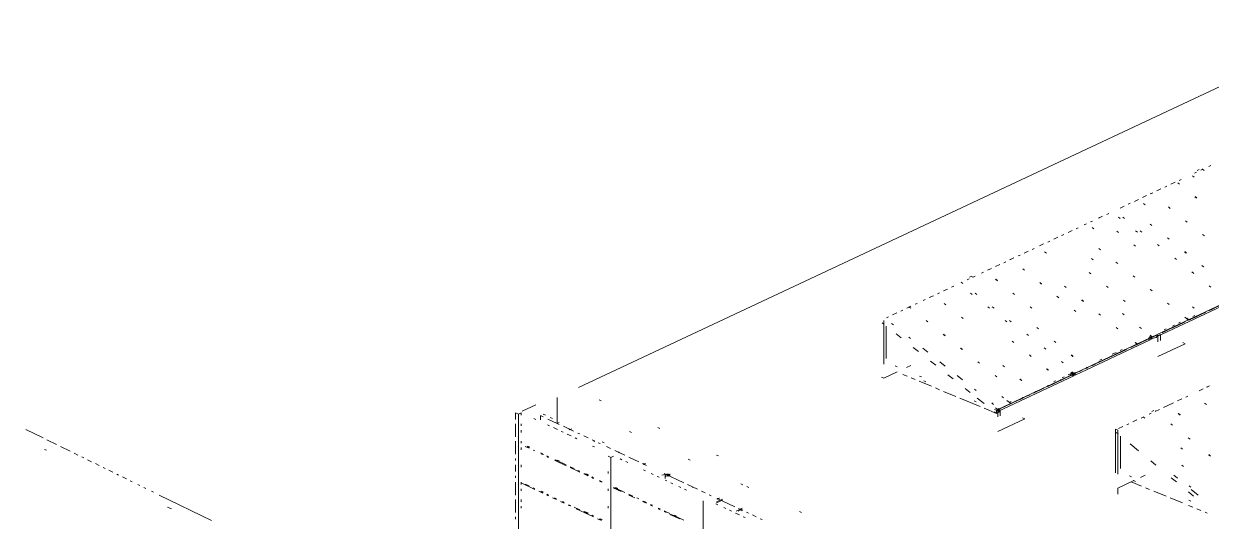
# Paper-space layout '03 3D Building and Roof' of a CAD drawing. Header units: millimetres. Extents: x 5 to 415, y 5 to 292.
# Drawn here: x 184.36 to 216.48, y 230.92 to 244.39 of the extents above; entities that cross this region are included whole.
import ezdxf

# ---------------------------------------------------------------- set-up
doc = ezdxf.new("R2010")
doc.units = ezdxf.units.MM
doc.layers.add('EXISTING', color=7, linetype='Continuous')
picture_1 = doc.add_image_def('image1.png', size_in_pixel=(1967, 1277))

# ---------------------------------------------------------------- blocks, each defined once
blk = doc.blocks.new('SHEET_03')
at = {"layer": 'EXISTING', "color": 250, "lineweight": 9}
for p, q in [((199.371, 234.541), (220.136, 244.289)), ((216.035, 240.344), (216.09, 240.37)), ((216.158, 240.441), (216.103, 240.415)), ((216.2, 240.421), (216.255, 240.447)), ((216.239, 240.44), (216.241, 240.448)), ((216.241, 240.448), (216.248, 240.451)), ((216.294, 240.414), (216.248, 240.451)), ((216.42, 240.525), (216.475, 240.55)), ((215.231, 239.966), (215.286, 239.992)), ((215.396, 240.044), (215.506, 240.096)), ((215.629, 240.042), (215.582, 240.079)), ((215.616, 240.147), (215.671, 240.173)), ((216.023, 240.234), (215.977, 240.271)), ((214.626, 239.682), (214.736, 239.734)), ((214.846, 239.786), (214.901, 239.811)), ((214.848, 239.787), (214.85, 239.795)), ((214.85, 239.795), (214.857, 239.798)), ((215.011, 239.863), (215.121, 239.915)), ((216.043, 239.706), (216.089, 239.668)), ((216.096, 239.672), (216.049, 239.709)), ((214.02, 239.398), (214.13, 239.45)), ((214.24, 239.501), (214.295, 239.527)), ((214.405, 239.579), (214.515, 239.63)), ((214.651, 239.524), (214.697, 239.487)), ((215.371, 239.39), (215.324, 239.427)), ((213.216, 239.021), (213.271, 239.046)), ((213.436, 239.124), (213.546, 239.176)), ((213.457, 239.134), (213.459, 239.142)), ((213.459, 239.142), (213.466, 239.145)), ((213.657, 239.227), (213.712, 239.253)), ((213.972, 239.153), (214.019, 239.116)), ((214.141, 239.114), (214.094, 239.151)), ((215.784, 239.053), (215.831, 239.016)), ((212.611, 238.736), (212.721, 238.788)), ((212.831, 238.84), (212.886, 238.865)), ((213.051, 238.943), (213.106, 238.969)), ((213.26, 238.871), (213.306, 238.834)), ((213.98, 238.737), (213.933, 238.774)), ((214.439, 238.782), (214.486, 238.745)), ((214.608, 238.744), (214.561, 238.781)), ((214.879, 238.923), (214.832, 238.96)), ((211.84, 238.375), (211.95, 238.426)), ((212.06, 238.478), (212.115, 238.504)), ((212.226, 238.555), (212.336, 238.607)), ((212.439, 238.656), (212.441, 238.664)), ((212.446, 238.659), (212.439, 238.656)), ((212.441, 238.664), (212.447, 238.667)), ((212.446, 238.659), (212.501, 238.685)), ((212.447, 238.667), (212.446, 238.659)), ((214.393, 238.4), (214.44, 238.363)), ((215.075, 238.373), (215.028, 238.41)), ((215.346, 238.552), (215.299, 238.589)), ((216.252, 238.682), (216.298, 238.645)), ((211.257, 238.101), (211.312, 238.126)), ((211.422, 238.178), (211.532, 238.23)), ((211.642, 238.281), (211.697, 238.307)), ((212.024, 238.18), (211.977, 238.217)), ((213.488, 238.27), (213.441, 238.307)), ((215.76, 238.215), (215.806, 238.178)), ((215.813, 238.182), (215.766, 238.219)), ((210.431, 237.713), (210.541, 237.765)), ((210.651, 237.816), (210.761, 237.868)), ((210.871, 237.92), (210.926, 237.945)), ((211.036, 237.997), (211.147, 238.049)), ((211.048, 238.003), (211.05, 238.011)), ((211.055, 238.006), (211.048, 238.003)), ((211.05, 238.011), (211.056, 238.014)), ((211.056, 238.014), (211.055, 238.006)), ((211.43, 237.717), (211.384, 237.754)), ((213.288, 237.999), (213.242, 238.037)), ((213.955, 237.899), (213.908, 237.936)), ((215.542, 238.002), (215.496, 238.039)), ((216.227, 237.845), (216.274, 237.808)), ((216.28, 237.811), (216.234, 237.848)), ((209.881, 237.455), (209.936, 237.48)), ((210.004, 237.552), (209.949, 237.526)), ((210.03, 237.525), (210.032, 237.533)), ((210.037, 237.528), (210.03, 237.525)), ((210.032, 237.533), (210.038, 237.536)), ((210.038, 237.536), (210.037, 237.528)), ((210.046, 237.532), (210.101, 237.558)), ((210.266, 237.635), (210.321, 237.661)), ((210.651, 237.47), (210.698, 237.432)), ((210.705, 237.436), (210.658, 237.473)), ((213.229, 237.618), (213.183, 237.655)), ((214.369, 237.562), (214.415, 237.525)), ((214.422, 237.529), (214.375, 237.566)), ((216.01, 237.631), (215.963, 237.668)), ((209.077, 237.077), (209.132, 237.103)), ((209.242, 237.155), (209.352, 237.206)), ((209.462, 237.258), (209.517, 237.284)), ((209.767, 237.356), (209.721, 237.393)), ((209.973, 237.099), (210.02, 237.061)), ((210.141, 237.06), (210.095, 237.097)), ((211.119, 237.099), (211.165, 237.062)), ((211.844, 237.38), (211.891, 237.343)), ((211.897, 237.346), (211.851, 237.384)), ((212.564, 237.246), (212.517, 237.283)), ((213.697, 237.247), (213.65, 237.284)), ((214.836, 237.192), (214.883, 237.155)), ((214.889, 237.158), (214.843, 237.195)), ((216.477, 237.261), (216.43, 237.298)), ((208.471, 236.793), (208.526, 236.819)), ((208.691, 236.896), (208.747, 236.922)), ((208.857, 236.974), (208.967, 237.025)), ((209.26, 236.816), (209.307, 236.779)), ((212.311, 237.01), (212.358, 236.973)), ((212.978, 236.909), (213.025, 236.872)), ((213.031, 236.876), (212.984, 236.913)), ((214.11, 236.91), (214.157, 236.873)), ((214.869, 235.902), (216.905, 236.858)), ((214.869, 235.85), (216.905, 236.806)), ((215.303, 236.821), (215.35, 236.784)), ((207.701, 236.431), (207.756, 236.457)), ((207.866, 236.509), (207.976, 236.56)), ((208.086, 236.612), (208.141, 236.638)), ((208.251, 236.69), (208.361, 236.741)), ((208.308, 236.723), (208.306, 236.716)), ((208.355, 236.686), (208.308, 236.723)), ((210.44, 236.728), (210.487, 236.691)), ((210.609, 236.689), (210.562, 236.726)), ((211.586, 236.728), (211.633, 236.691)), ((212.779, 236.639), (212.825, 236.602)), ((213.445, 236.539), (213.492, 236.502)), ((214.127, 236.511), (214.08, 236.548)), ((215.77, 236.45), (215.864, 236.376)), ((215.894, 236.377), (216.334, 236.583)), ((216.023, 236.687), (215.976, 236.724)), ((216.038, 236.49), (215.983, 236.464)), ((216.038, 236.438), (216.148, 236.49)), ((216.258, 236.541), (216.313, 236.567)), ((216.424, 236.619), (216.534, 236.67)), ((216.444, 236.635), (216.72, 236.764)), ((207.63, 236.258), (207.583, 236.295)), ((207.625, 236.358), (207.625, 235.171)), ((207.692, 235.328), (207.692, 236.202)), ((207.885, 236.236), (207.838, 236.273)), ((208.822, 236.316), (208.775, 236.353)), ((209.728, 236.446), (209.774, 236.409)), ((210.907, 236.357), (210.954, 236.32)), ((211.076, 236.318), (211.029, 236.355)), ((211.814, 236.127), (211.767, 236.164)), ((213.912, 236.168), (213.959, 236.131)), ((214.594, 236.141), (214.547, 236.178)), ((215.268, 236.128), (215.213, 236.102)), ((215.233, 236.067), (215.509, 236.196)), ((215.433, 236.154), (215.763, 236.309)), ((215.488, 236.231), (215.433, 236.206)), ((215.525, 236.217), (215.523, 236.21)), ((215.523, 236.21), (215.53, 236.213)), ((215.531, 236.22), (215.525, 236.217)), ((215.53, 236.213), (215.531, 236.22)), ((215.653, 236.309), (215.598, 236.283)), ((215.619, 236.247), (215.784, 236.325)), ((215.869, 236.372), (215.822, 236.409)), ((215.871, 236.379), (215.824, 236.416)), ((215.864, 236.376), (215.862, 236.369)), ((215.862, 236.369), (215.869, 236.372)), ((215.871, 236.379), (215.864, 236.376)), ((215.869, 236.372), (215.871, 236.379)), ((215.873, 236.36), (215.928, 236.386)), ((208.097, 235.888), (207.957, 235.999)), ((208.352, 235.866), (208.305, 235.903)), ((209.236, 235.979), (209.282, 235.942)), ((209.289, 235.945), (209.242, 235.982)), ((211.543, 235.947), (211.496, 235.985)), ((212.799, 234.93), (214.836, 235.886)), ((212.799, 234.878), (214.836, 235.834)), ((214.32, 235.637), (214.76, 235.844)), ((214.684, 235.802), (214.739, 235.828)), ((214.799, 235.883), (214.789, 235.837)), ((214.789, 235.837), (214.83, 235.857)), ((214.841, 235.902), (214.799, 235.883)), ((214.827, 235.921), (214.827, 235.869)), ((214.869, 235.902), (214.827, 235.921)), ((214.827, 235.869), (214.937, 235.921)), ((214.827, 235.869), (214.869, 235.85)), ((214.874, 235.918), (214.828, 235.955)), ((214.83, 235.857), (214.841, 235.902)), ((214.874, 235.918), (214.833, 235.899)), ((214.836, 235.886), (214.836, 235.834)), ((214.848, 235.886), (215.013, 235.963)), ((214.864, 235.873), (214.874, 235.918)), ((214.869, 235.85), (214.869, 235.902)), ((215.018, 235.956), (215.001, 235.883)), ((215.043, 235.946), (215.109, 235.977)), ((215.043, 235.946), (215.043, 235.779)), ((215.109, 235.81), (215.109, 235.977)), ((215.158, 236.024), (215.323, 236.102)), ((208.564, 235.517), (208.424, 235.628)), ((208.819, 235.495), (208.679, 235.606)), ((209.703, 235.608), (209.75, 235.571)), ((209.756, 235.574), (209.71, 235.611)), ((211.148, 235.756), (211.102, 235.793)), ((212.01, 235.577), (211.964, 235.614)), ((212.281, 235.756), (212.234, 235.793)), ((213.473, 235.234), (214.189, 235.57)), ((213.659, 235.327), (214.209, 235.586)), ((213.913, 235.492), (213.803, 235.441)), ((214.079, 235.57), (214.024, 235.544)), ((214.134, 235.564), (214.132, 235.557)), ((214.132, 235.557), (214.139, 235.56)), ((214.14, 235.567), (214.134, 235.564)), ((214.139, 235.56), (214.14, 235.567)), ((214.299, 235.621), (214.354, 235.647)), ((214.426, 235.76), (214.473, 235.723)), ((214.478, 235.719), (214.431, 235.756)), ((214.48, 235.726), (214.433, 235.763)), ((214.464, 235.699), (214.574, 235.75)), ((214.473, 235.723), (214.471, 235.716)), ((214.471, 235.716), (214.478, 235.719)), ((214.48, 235.726), (214.473, 235.723)), ((214.478, 235.719), (214.48, 235.726)), ((215.043, 235.383), (215.776, 235.727)), ((215.776, 235.727), (215.715, 235.756)), ((209.032, 235.146), (208.891, 235.257)), ((209.286, 235.124), (209.146, 235.235)), ((210.17, 235.237), (210.217, 235.2)), ((211.616, 235.385), (211.569, 235.422)), ((212.477, 235.206), (212.431, 235.243)), ((212.695, 235.419), (212.742, 235.382)), ((212.748, 235.385), (212.702, 235.423)), ((213.253, 235.13), (213.363, 235.182)), ((213.274, 235.146), (213.549, 235.276)), ((213.455, 235.245), (213.453, 235.238)), ((213.453, 235.238), (213.46, 235.241)), ((213.461, 235.248), (213.455, 235.245)), ((213.46, 235.241), (213.461, 235.248)), ((213.528, 235.311), (213.473, 235.286)), ((207.625, 234.796), (207.992, 234.968)), ((207.987, 235.102), (207.932, 235.125)), ((208.254, 234.849), (208.144, 234.895)), ((208.236, 235.083), (208.358, 235.14)), ((208.648, 234.828), (208.593, 234.851)), ((209.499, 234.775), (209.359, 234.887)), ((209.754, 234.753), (209.613, 234.865)), ((210.637, 234.867), (210.684, 234.83)), ((210.73, 233.958), (212.766, 234.915)), ((210.73, 233.906), (212.766, 234.862)), ((210.89, 235.103), (210.843, 235.14)), ((212.029, 235.048), (212.076, 235.011)), ((212.083, 235.014), (212.036, 235.051)), ((212.064, 234.572), (212.724, 234.882)), ((212.25, 234.666), (212.745, 234.898)), ((212.724, 234.934), (212.614, 234.882)), ((212.719, 234.866), (212.672, 234.903)), ((212.683, 234.948), (212.73, 234.911)), ((212.716, 234.964), (212.763, 234.927)), ((212.73, 234.911), (212.719, 234.866)), ((212.719, 234.866), (212.761, 234.885)), ((212.724, 234.934), (212.766, 234.915)), ((212.724, 234.882), (212.724, 234.934)), ((212.766, 234.862), (212.724, 234.882)), ((212.771, 234.931), (212.73, 234.911)), ((212.763, 234.927), (212.752, 234.881)), ((212.752, 234.881), (212.794, 234.901)), ((212.758, 234.898), (212.799, 234.878)), ((212.761, 234.885), (212.771, 234.931)), ((212.805, 234.946), (212.763, 234.927)), ((212.766, 234.915), (212.766, 234.862)), ((212.778, 234.914), (212.999, 235.017)), ((212.794, 234.901), (212.805, 234.946)), ((212.799, 234.878), (212.799, 234.93)), ((212.923, 234.975), (212.978, 235.001)), ((213.088, 235.053), (213.143, 235.079)), ((213.109, 235.069), (213.164, 235.095)), ((213.115, 235.086), (213.114, 235.078)), ((213.114, 235.078), (213.12, 235.082)), ((213.122, 235.089), (213.115, 235.086)), ((213.12, 235.082), (213.122, 235.089)), ((207.564, 234.825), (207.625, 234.796)), ((208.474, 234.758), (208.364, 234.804)), ((208.915, 234.575), (208.584, 234.712)), ((208.761, 234.698), (208.706, 234.721)), ((209.135, 234.483), (209.025, 234.529)), ((211.304, 234.766), (211.351, 234.729)), ((211.357, 234.732), (211.311, 234.77)), ((211.699, 234.407), (212.14, 234.614)), ((212.064, 234.592), (212.062, 234.585)), ((212.062, 234.585), (212.069, 234.588)), ((212.07, 234.595), (212.064, 234.592)), ((212.069, 234.588), (212.07, 234.595)), ((212.284, 234.727), (212.229, 234.702)), ((212.41, 234.755), (212.403, 234.751)), ((212.408, 234.747), (212.41, 234.755)), ((212.504, 234.831), (212.449, 234.805)), ((216.364, 234.552), (216.366, 234.559)), ((216.371, 234.555), (216.364, 234.552)), ((216.366, 234.559), (216.373, 234.562)), ((216.373, 234.562), (216.371, 234.555)), ((216.38, 234.558), (216.435, 234.584)), ((198.79, 234.268), (198.79, 233.643)), ((199.978, 234.18), (199.925, 234.205)), ((209.575, 234.3), (209.245, 234.438)), ((210.236, 234.026), (209.686, 234.255)), ((209.966, 234.405), (209.826, 234.516)), ((210.127, 234.457), (210.081, 234.494)), ((210.34, 234.108), (210.153, 234.256)), ((210.764, 233.968), (211.589, 234.356)), ((210.865, 234.265), (210.819, 234.303)), ((211.293, 234.21), (211.403, 234.262)), ((211.385, 234.273), (211.383, 234.266)), ((211.383, 234.266), (211.39, 234.269)), ((211.392, 234.277), (211.385, 234.273)), ((211.39, 234.269), (211.392, 234.277)), ((211.513, 234.314), (211.568, 234.339)), ((211.679, 234.391), (211.954, 234.52)), ((211.724, 234.433), (211.723, 234.425)), ((211.723, 234.425), (211.729, 234.429)), ((211.731, 234.436), (211.724, 234.433)), ((211.729, 234.429), (211.731, 234.436)), ((215.576, 234.181), (215.686, 234.233)), ((215.796, 234.284), (215.851, 234.31)), ((216.16, 234.455), (216.27, 234.507)), ((197.843, 233.903), (198.213, 234.077)), ((210.068, 234.179), (210.123, 234.156)), ((210.677, 233.843), (210.346, 233.98)), ((210.595, 234.086), (210.548, 234.123)), ((210.619, 233.95), (210.674, 233.927)), ((210.667, 233.849), (210.62, 233.886)), ((210.646, 233.992), (210.693, 233.955)), ((210.684, 233.921), (210.667, 233.849)), ((210.667, 233.849), (210.734, 233.88)), ((210.741, 233.959), (210.674, 233.927)), ((210.674, 233.927), (210.677, 233.843)), ((210.75, 233.953), (210.684, 233.921)), ((210.735, 233.975), (210.693, 233.955)), ((210.709, 233.911), (210.775, 233.942)), ((210.709, 233.911), (210.709, 233.744)), ((210.73, 233.906), (210.73, 233.958)), ((210.734, 233.88), (210.75, 233.953)), ((210.743, 233.874), (210.741, 233.959)), ((210.743, 233.952), (211.183, 234.159)), ((210.775, 233.776), (210.775, 233.942)), ((211.052, 234.117), (210.959, 234.191)), ((211.073, 234.159), (211.018, 234.133)), ((211.046, 234.114), (211.044, 234.107)), ((211.044, 234.107), (211.051, 234.11)), ((211.052, 234.117), (211.046, 234.114)), ((211.051, 234.11), (211.052, 234.117)), ((214.929, 233.916), (214.874, 233.89)), ((214.971, 233.897), (215.081, 233.948)), ((214.973, 233.899), (214.975, 233.906)), ((214.975, 233.906), (214.982, 233.909)), ((215.191, 234), (215.466, 234.129)), ((216.306, 234.117), (216.352, 234.078)), ((197.665, 233.855), (197.74, 233.819)), ((197.665, 233.679), (197.665, 233.855)), ((197.665, 233.21), (197.665, 233.561)), ((197.74, 233.819), (197.815, 233.855)), ((197.74, 233.819), (197.74, 217.168)), ((197.815, 233.796), (197.815, 233.855)), ((197.815, 233.503), (197.815, 233.561)), ((198.214, 233.679), (198.161, 233.704)), ((198.34, 233.782), (198.34, 233.664)), ((198.415, 233.747), (198.353, 233.776)), ((198.415, 233.819), (198.478, 233.79)), ((198.79, 233.57), (198.54, 233.688)), ((198.603, 233.731), (198.665, 233.702)), ((198.79, 233.57), (198.79, 233.643)), ((198.79, 233.57), (198.843, 233.595)), ((198.846, 233.544), (198.79, 233.57)), ((210.677, 233.843), (210.743, 233.874)), ((210.709, 233.348), (211.442, 233.692)), ((211.442, 233.692), (211.381, 233.721)), ((214.2, 233.535), (214.255, 233.561)), ((214.365, 233.612), (214.475, 233.664)), ((214.585, 233.716), (214.641, 233.742)), ((214.689, 233.711), (214.642, 233.75)), ((214.806, 233.819), (214.861, 233.845)), ((215.393, 233.562), (215.44, 233.524)), ((215.593, 233.836), (215.64, 233.798)), ((215.646, 233.801), (215.6, 233.839)), ((184.411, 233.408), (184.883, 233.176)), ((197.815, 233.327), (197.815, 233.386)), ((198.584, 233.505), (198.531, 233.53)), ((198.796, 233.406), (198.69, 233.456)), ((198.955, 233.331), (198.902, 233.356)), ((199.235, 233.362), (198.957, 233.492)), ((199.167, 233.232), (199.061, 233.282)), ((199.117, 233.421), (199.117, 233.405)), ((199.13, 233.415), (199.117, 233.421)), ((199.117, 233.405), (199.13, 233.398)), ((199.13, 233.398), (199.183, 233.423)), ((199.13, 233.398), (199.13, 233.415)), ((199.401, 233.284), (199.346, 233.31)), ((200.747, 233.349), (200.8, 233.324)), ((201.565, 233.435), (201.512, 233.46)), ((213.893, 233.415), (213.959, 233.384)), ((213.893, 232.229), (213.893, 233.415)), ((213.963, 233.284), (213.917, 233.322)), ((213.959, 233.384), (213.959, 232.198)), ((213.98, 233.432), (214.09, 233.483)), ((184.987, 233.125), (185.249, 232.996)), ((185.354, 232.945), (185.616, 232.816)), ((197.665, 232.741), (197.665, 233.092)), ((197.815, 233.034), (197.815, 233.092)), ((197.815, 232.858), (197.815, 232.917)), ((197.924, 232.949), (198.03, 232.899)), ((197.977, 232.945), (198.03, 232.92)), ((198.046, 232.928), (197.994, 232.953)), ((199.325, 233.157), (199.273, 233.182)), ((199.624, 233.179), (199.513, 233.231)), ((199.79, 233.101), (199.735, 233.127)), ((199.802, 232.934), (199.749, 232.958)), ((199.784, 233.108), (199.784, 233.092)), ((199.797, 233.102), (199.784, 233.108)), ((199.784, 233.092), (199.797, 233.085)), ((199.797, 233.085), (199.797, 233.102)), ((199.957, 233.023), (199.902, 233.049)), ((200.06, 233.047), (200.007, 233.072)), ((200.235, 232.892), (200.124, 232.944)), ((214.026, 232.354), (214.026, 233.228)), ((214.521, 232.826), (214.288, 233.017)), ((215.911, 233.145), (215.864, 233.183)), ((184.924, 232.868), (184.977, 232.843)), ((185.721, 232.765), (185.825, 232.713)), ((185.93, 232.662), (185.982, 232.636)), ((197.665, 232.565), (197.665, 232.623)), ((198.136, 232.849), (198.189, 232.825)), ((198.347, 232.771), (198.4, 232.746)), ((198.347, 232.75), (198.4, 232.725)), ((198.364, 232.758), (198.417, 232.733)), ((198.506, 232.696), (198.559, 232.671)), ((198.506, 232.675), (198.559, 232.651)), ((200.165, 232.681), (200.24, 232.646)), ((200.24, 232.646), (200.315, 232.681)), ((200.24, 232.646), (200.24, 215.994)), ((200.624, 232.71), (200.346, 232.84)), ((200.451, 232.795), (200.451, 232.779)), ((200.464, 232.789), (200.451, 232.795)), ((200.451, 232.779), (200.464, 232.772)), ((200.464, 232.772), (200.464, 232.789)), ((200.543, 232.586), (200.49, 232.61)), ((200.995, 232.535), (200.73, 232.66)), ((202.334, 232.604), (202.387, 232.579)), ((203.152, 232.69), (203.099, 232.715)), ((215.711, 232.871), (215.664, 232.909)), ((216.415, 232.722), (216.462, 232.684)), ((216.468, 232.687), (216.422, 232.725)), ((186.087, 232.585), (186.192, 232.533)), ((186.297, 232.482), (186.401, 232.43)), ((186.506, 232.379), (186.559, 232.353)), ((186.663, 232.302), (186.768, 232.25)), ((197.665, 232.272), (197.665, 232.447)), ((197.815, 232.389), (197.815, 232.447)), ((198.718, 232.576), (199.036, 232.427)), ((198.735, 232.584), (198.788, 232.559)), ((198.771, 232.572), (199.036, 232.448)), ((198.841, 232.555), (198.788, 232.58)), ((199.142, 232.398), (199.248, 232.348)), ((199.142, 232.377), (199.406, 232.253)), ((199.353, 232.299), (199.406, 232.274)), ((200.702, 232.511), (200.649, 232.536)), ((201.207, 232.436), (201.101, 232.486)), ((201.117, 232.466), (201.17, 232.49)), ((201.117, 232.482), (201.117, 232.466)), ((201.131, 232.476), (201.117, 232.482)), ((201.117, 232.466), (201.131, 232.459)), ((201.179, 232.287), (201.126, 232.312)), ((201.131, 232.459), (201.183, 232.484)), ((201.131, 232.459), (201.131, 232.476)), ((214.985, 232.444), (214.846, 232.558)), ((215.69, 232.441), (215.736, 232.403)), ((186.873, 232.199), (186.925, 232.173)), ((187.03, 232.122), (187.135, 232.07)), ((187.239, 232.019), (187.292, 231.993)), ((197.665, 232.096), (197.665, 232.154)), ((197.665, 231.627), (197.665, 231.978)), ((197.815, 231.92), (197.815, 231.978)), ((197.818, 231.958), (198.189, 231.784)), ((199.512, 232.203), (199.618, 232.153)), ((199.529, 232.211), (199.635, 232.161)), ((199.565, 232.199), (199.618, 232.174)), ((199.635, 232.182), (199.582, 232.207)), ((199.724, 232.125), (199.777, 232.1)), ((199.724, 232.104), (199.777, 232.079)), ((199.936, 232.025), (199.989, 232)), ((199.936, 232.004), (199.989, 231.979)), ((199.952, 232.012), (200.005, 231.987)), ((200.165, 232.212), (200.165, 232.27)), ((201.39, 232.188), (201.337, 232.213)), ((201.549, 232.113), (201.496, 232.138)), ((201.789, 232.205), (201.617, 232.167)), ((202.214, 231.963), (201.684, 232.212)), ((201.701, 232.135), (201.815, 232.16)), ((201.707, 232.082), (201.707, 232.2)), ((201.761, 232.014), (201.708, 232.039)), ((201.723, 232.146), (201.838, 232.171)), ((201.73, 232.175), (201.845, 232.2)), ((201.837, 232.194), (201.784, 232.169)), ((201.784, 232.153), (201.837, 232.177)), ((201.784, 232.169), (201.784, 232.153)), ((201.797, 232.163), (201.784, 232.169)), ((201.784, 232.153), (201.797, 232.146)), ((201.797, 232.163), (201.85, 232.188)), ((201.797, 232.146), (201.85, 232.171)), ((201.797, 232.146), (201.797, 232.163)), ((201.92, 231.939), (201.867, 231.964)), ((213.959, 231.822), (214.387, 232.023)), ((214.324, 232.129), (214.269, 232.152)), ((214.594, 231.876), (214.316, 231.99)), ((214.439, 231.999), (214.383, 232.022)), ((214.57, 232.109), (214.693, 232.166)), ((215.543, 231.986), (215.403, 232.1)), ((215.477, 232.168), (215.57, 232.091)), ((187.449, 231.916), (187.501, 231.89)), ((187.606, 231.839), (187.658, 231.813)), ((187.816, 231.736), (187.868, 231.71)), ((188.025, 231.633), (189.439, 230.939)), ((197.815, 231.744), (197.815, 231.803)), ((197.924, 231.929), (198.03, 231.879)), ((198.136, 231.829), (198.189, 231.805)), ((198.295, 231.734), (198.4, 231.684)), ((198.347, 231.73), (198.4, 231.705)), ((198.417, 231.713), (198.364, 231.738)), ((198.506, 231.656), (198.559, 231.631)), ((198.506, 231.635), (198.559, 231.61)), ((200.165, 231.743), (200.165, 231.801)), ((200.306, 231.83), (200.518, 231.731)), ((200.323, 231.838), (200.376, 231.813)), ((200.359, 231.826), (200.624, 231.702)), ((200.429, 231.809), (200.376, 231.834)), ((200.73, 231.652), (200.836, 231.603)), ((200.73, 231.631), (200.889, 231.557)), ((200.747, 231.639), (200.8, 231.614)), ((202.132, 231.84), (202.079, 231.865)), ((202.29, 231.765), (202.237, 231.79)), ((202.585, 231.789), (202.32, 231.913)), ((202.451, 231.839), (202.464, 231.833)), ((202.798, 231.689), (202.692, 231.739)), ((202.957, 231.615), (202.904, 231.639)), ((203.763, 231.933), (203.815, 231.909)), ((203.921, 231.859), (203.974, 231.834)), ((213.959, 231.822), (213.959, 231.656)), ((214.816, 231.785), (214.705, 231.831)), ((215.261, 231.602), (214.928, 231.739)), ((216.007, 231.604), (215.868, 231.718)), ((215.937, 231.844), (215.89, 231.882)), ((215.942, 231.786), (216.127, 231.633)), ((197.665, 231.158), (197.665, 231.509)), ((197.815, 231.451), (197.815, 231.509)), ((197.815, 231.275), (197.815, 231.333)), ((198.665, 231.56), (198.771, 231.51)), ((198.718, 231.556), (198.771, 231.531)), ((198.877, 231.461), (198.983, 231.411)), ((198.93, 231.457), (198.983, 231.432)), ((199.089, 231.361), (199.142, 231.336)), ((199.105, 231.369), (199.158, 231.344)), ((200.165, 231.274), (200.165, 231.332)), ((200.942, 231.553), (200.995, 231.528)), ((201.101, 231.457), (201.206, 231.408)), ((201.117, 231.465), (201.17, 231.44)), ((201.154, 231.453), (201.206, 231.429)), ((201.312, 231.379), (201.365, 231.354)), ((201.312, 231.358), (201.365, 231.333)), ((202.741, 231.472), (202.741, 214.82)), ((203.137, 231.368), (203.085, 231.393)), ((203.104, 231.447), (203.262, 231.521)), ((203.104, 231.422), (203.262, 231.496)), ((203.593, 231.316), (203.116, 231.54)), ((203.118, 231.526), (203.17, 231.551)), ((203.118, 231.543), (203.118, 231.526)), ((203.131, 231.537), (203.118, 231.543)), ((203.118, 231.526), (203.131, 231.52)), ((203.131, 231.52), (203.184, 231.545)), ((203.131, 231.52), (203.131, 231.537)), ((215.705, 231.42), (215.372, 231.557)), ((215.983, 231.306), (215.872, 231.351)), ((215.936, 231.467), (215.88, 231.49)), ((188.252, 231.306), (188.358, 231.256)), ((197.665, 230.982), (197.665, 231.04)), ((199.248, 231.308), (199.406, 231.233)), ((199.3, 231.262), (199.777, 231.038)), ((199.512, 231.183), (199.618, 231.134)), ((199.635, 231.141), (199.529, 231.191)), ((199.724, 231.084), (199.777, 231.059)), ((199.883, 230.988), (199.989, 230.939)), ((200.005, 230.967), (199.952, 230.992)), ((201.524, 231.279), (201.577, 231.255)), ((201.524, 231.259), (201.577, 231.234)), ((201.683, 231.205), (201.842, 231.13)), ((201.683, 231.184), (201.736, 231.159)), ((201.842, 231.109), (202.107, 230.985)), ((201.858, 231.117), (202.017, 231.043)), ((201.948, 231.081), (202.212, 230.956)), ((202.017, 231.064), (201.964, 231.088)), ((203.349, 231.268), (203.296, 231.293)), ((203.508, 231.194), (203.455, 231.219)), ((203.72, 231.094), (203.614, 231.144)), ((203.632, 231.199), (203.791, 231.274)), ((203.685, 231.199), (203.791, 231.249)), ((203.805, 231.216), (203.699, 231.266)), ((203.784, 231.23), (203.784, 231.213)), ((203.798, 231.224), (203.784, 231.23)), ((203.784, 231.213), (203.798, 231.207)), ((203.798, 231.207), (203.798, 231.224)), ((203.879, 231.02), (203.826, 231.045)), ((203.964, 231.142), (203.911, 231.166)), ((204.176, 231.042), (204.07, 231.092)), ((204.335, 230.967), (204.282, 230.992)), ((205.349, 231.188), (205.402, 231.164)), ((216.206, 231.214), (216.094, 231.26)), ((216.372, 231.146), (216.317, 231.169)), ((199.936, 230.984), (199.989, 230.96))]:
    blk.add_line(p, q, dxfattribs=at)
image = blk.add_image(picture_1, insert=(83.85, 151), size_in_units=(183.299, 119))

psp = doc.layouts.new('03 3D Building and Roof')

# ---------------------------------------------------------------- block references
psp.add_blockref('SHEET_03', (0, 0))

doc.saveas('drawing.dxf')
